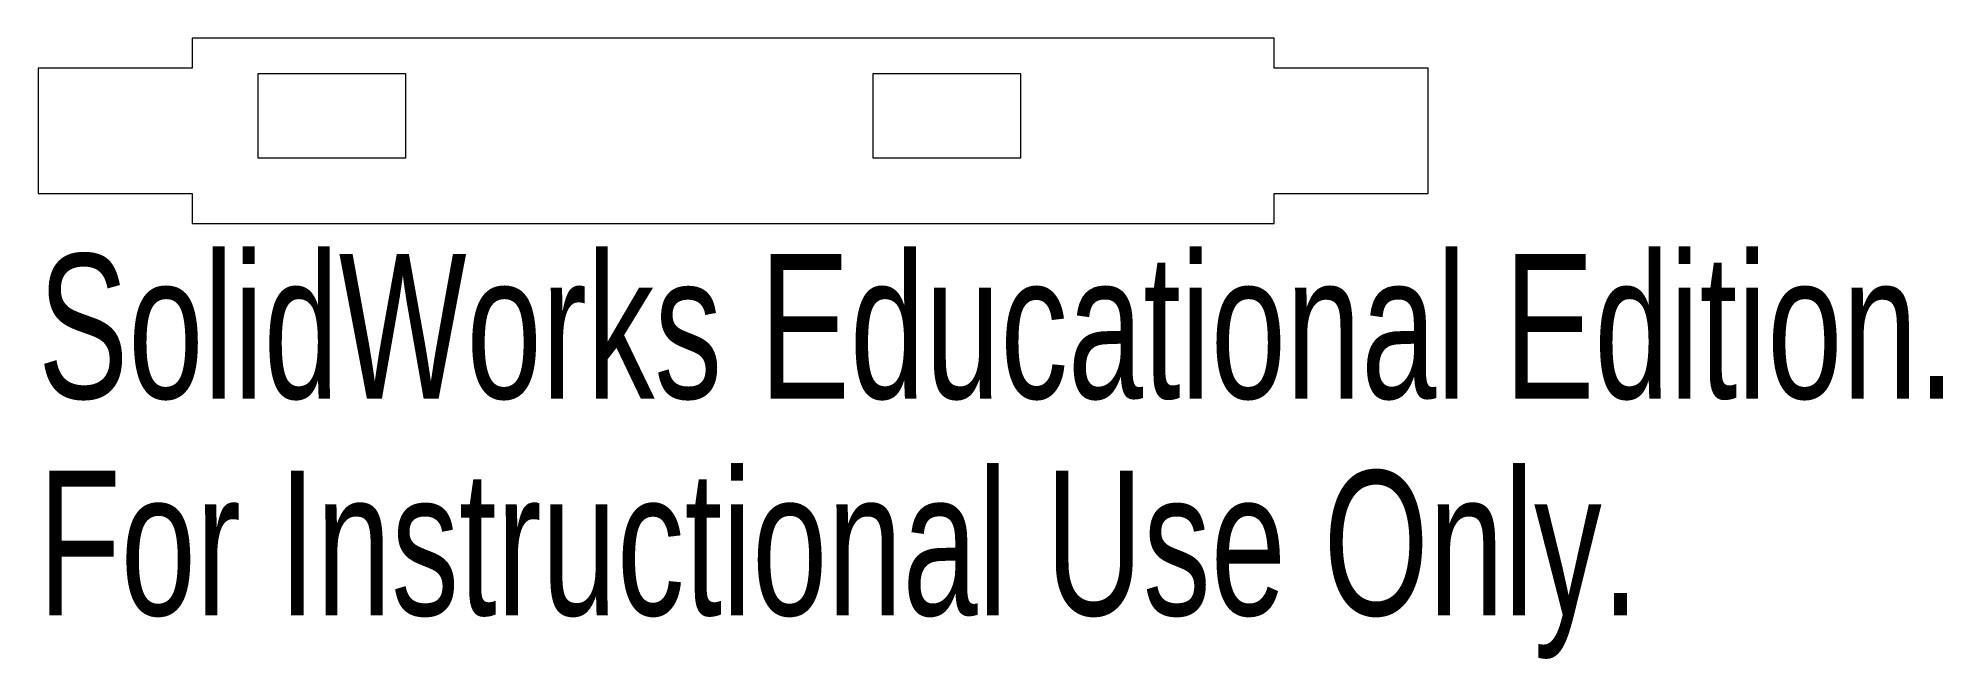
# Model space of a CAD drawing. Header units: millimetres. Extents: x -23.2 to 40.5, y -14.7 to 6.1.
import ezdxf

# ---------------------------------------------------------------- set-up
doc = ezdxf.new("R2010")
doc.units = ezdxf.units.MM
doc.styles.add('SLDTEXTSTYLE0', font='TXT', dxfattribs={"width": 0.7})

msp = doc.modelspace()

# ---------------------------------------------------------------- linework, layer by layer
at = {"color": 7, "linetype": 'Continuous', "lineweight": 15}
for p, q in [((-18.1, 6.1), (-18.1, 5.1)), ((18.1, 6.1), (-18.1, 6.1)), ((18.1, 5.1), (18.1, 6.1)), ((-18.1, 5.1), (-23.25, 5.1)), ((-23.25, 5.1), (-23.25, 0.9)), ((23.25, 5.1), (18.1, 5.1)), ((23.25, 0.9), (23.25, 5.1)), ((-15.9, 4.9), (-15.9, 2.1)), ((-10.95, 4.9), (-15.9, 4.9)), ((-10.95, 2.1), (-10.95, 4.9)), ((4.675, 4.9), (4.675, 2.1)), ((9.625, 4.9), (4.675, 4.9)), ((9.625, 2.1), (9.625, 4.9)), ((-15.9, 2.1), (-10.95, 2.1)), ((4.675, 2.1), (9.625, 2.1)), ((-23.25, 0.9), (-18.1, 0.9)), ((-18.1, 0.9), (-18.1, -0.1)), ((18.1, -0.1), (18.1, 0.9)), ((18.1, 0.9), (23.25, 0.9)), ((-18.1, -0.1), (18.1, -0.1))]:
    msp.add_line(p, q, dxfattribs=at)

# ---------------------------------------------------------------- texts
at = {"color": 7, "linetype": 'Continuous', "char_height": 4.83362, "attachment_point": 1, "style": 'SLDTEXTSTYLE0'}
for s, insert in [('SolidWorks Educational Edition.', (-23.25, -1.12)), ('For Instructional Use Only.', (-23.25, -8.37))]:
    msp.add_mtext(s, dxfattribs=dict(at, insert=insert))

doc.saveas('drawing.dxf')
